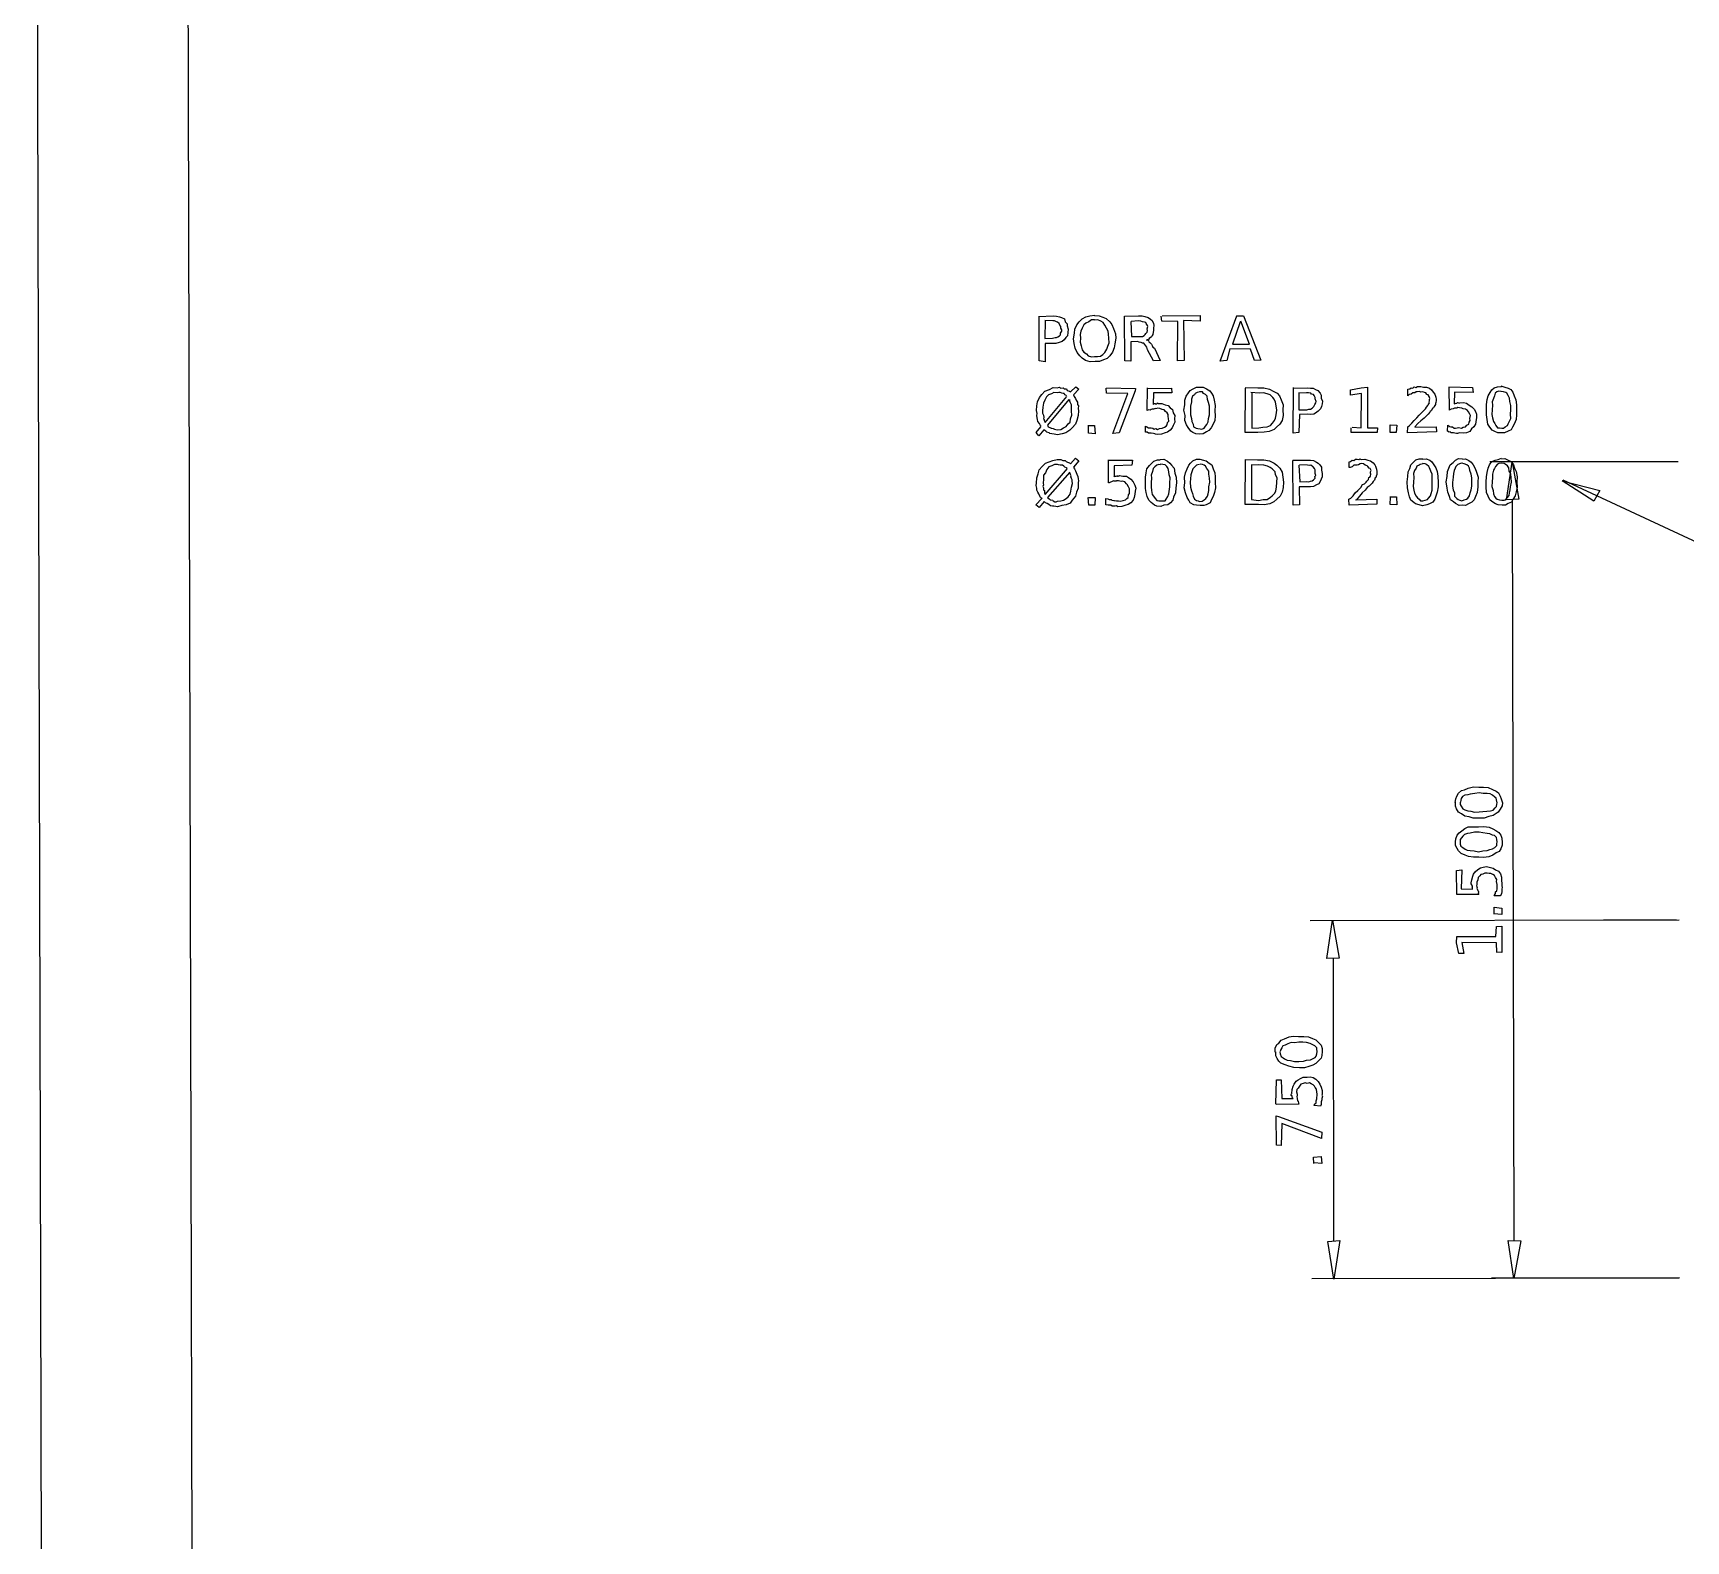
# Model space of a CAD drawing. Header units: millimetres. Extents: x 0 to 460, y -1 to 401.
# Drawn here: x -0.5 to 109.4, y 187.2 to 287.5 of the extents above; entities that cross this region are included whole.
import ezdxf

# ---------------------------------------------------------------- set-up
doc = ezdxf.new("R2010")
doc.units = ezdxf.units.MM

msp = doc.modelspace()

# ---------------------------------------------------------------- linework, layer by layer
for points in [[(0.5, -0.59), (460.47, 0.58), (459.48, 400.55), (-0.5, 399.41)], [(10.5, 9.49), (450.48, 10.55), (449.52, 390.55), (9.55, 389.45)], [(97.46, 256.44), (97.83, 258.94), (98.29, 256.48)], [(103.27, 256.34), (101.16, 257.7), (103.66, 257.05)], [(85.51, 225.94), (85.9, 228.48), (86.33, 225.97)], [(86.39, 207.18), (85.98, 204.62), (85.58, 207.13)], [(98.42, 207.17), (97.95, 204.67), (97.58, 207.18)]]:
    msp.add_lwpolyline(points, close=True)
for points in [[(66.38, 268.63), (67.32, 268.67), (67.55, 268.64), (67.75, 268.6), (67.87, 268.56), (68.07, 268.46), (68.13, 268.27), (68.25, 268.13), (68.26, 268), (68.31, 267.78), (68.29, 267.56), (68.27, 267.35), (68.16, 267.22), (68.05, 267.08), (67.92, 266.96), (67.72, 266.89), (67.51, 266.84), (67.27, 266.84), (66.78, 266.83), (66.78, 265.62), (66.39, 265.67), (66.4, 268.65)], [(66.78, 268.35), (66.77, 267.16), (67.27, 267.19), (67.45, 267.23), (67.54, 267.24), (67.64, 267.28), (67.75, 267.34), (67.82, 267.41), (67.82, 267.51), (67.89, 267.64), (67.9, 267.73), (67.84, 267.86), (67.83, 267.97), (67.77, 268.06), (67.73, 268.16), (67.62, 268.25), (67.54, 268.27), (67.4, 268.34), (67.29, 268.34), (66.77, 268.35)], [(70.08, 268.69), (70.38, 268.68), (70.62, 268.58), (70.84, 268.5), (71.1, 268.26), (71.23, 268.09), (71.33, 267.83), (71.46, 267.47), (71.49, 267.18), (71.42, 266.8), (71.37, 266.54), (71.27, 266.25), (71.08, 266), (70.91, 265.84), (70.67, 265.74), (70.4, 265.64), (70.11, 265.63), (69.78, 265.61), (69.47, 265.7), (69.24, 265.86), (69.09, 266.01), (68.91, 266.23), (68.79, 266.51), (68.71, 266.82), (68.67, 267.15), (68.74, 267.51), (68.76, 267.78), (68.9, 268.07), (69.06, 268.26), (69.24, 268.46), (69.5, 268.61), (69.76, 268.68), (70.09, 268.71)], [(70.06, 268.4), (69.87, 268.4), (69.69, 268.27), (69.5, 268.18), (69.37, 268.08), (69.25, 267.86), (69.16, 267.65), (69.12, 267.42), (69.13, 267.18), (69.12, 266.91), (69.19, 266.67), (69.25, 266.41), (69.36, 266.26), (69.53, 266.14), (69.65, 266.01), (69.88, 265.95), (70.06, 265.96), (70.27, 265.97), (70.46, 265.99), (70.62, 266.1), (70.76, 266.24), (70.88, 266.45), (70.96, 266.65), (71.04, 266.88), (71.02, 267.19), (71, 267.45), (70.97, 267.66), (70.86, 267.86), (70.75, 268.04), (70.65, 268.23), (70.49, 268.31), (70.3, 268.4), (70.05, 268.38)], [(73.52, 267.05), (73.57, 267.07), (73.66, 267.03), (73.69, 266.95), (73.75, 266.9), (73.85, 266.79), (73.9, 266.69), (73.95, 266.59), (74.06, 266.52), (74.43, 265.69), (73.99, 265.68), (73.59, 266.42), (73.56, 266.59), (73.48, 266.67), (73.42, 266.77), (73.35, 266.85), (73.26, 266.85), (73.18, 266.9), (73.04, 266.91), (72.93, 266.96), (72.48, 266.94), (72.49, 265.66), (72.09, 265.68), (72.07, 268.65), (73, 268.66), (73.23, 268.68), (73.42, 268.62), (73.63, 268.57), (73.79, 268.44), (73.91, 268.36), (74, 268.15), (74.02, 268.04), (74, 267.83), (73.99, 267.7), (73.98, 267.58), (73.95, 267.43), (73.9, 267.37), (73.85, 267.27), (73.71, 267.17), (73.67, 267.09), (73.54, 267.07)], [(72.49, 268.3), (72.52, 267.3), (73.01, 267.29), (73.13, 267.3), (73.26, 267.3), (73.38, 267.37), (73.43, 267.42), (73.49, 267.49), (73.58, 267.59), (73.59, 267.69), (73.58, 267.81), (73.61, 267.96), (73.6, 268.03), (73.5, 268.16), (73.48, 268.22), (73.39, 268.24), (73.25, 268.27), (73.14, 268.32), (72.98, 268.34), (72.5, 268.3)], [(74.56, 268.66), (77.09, 268.69), (77.09, 268.31), (75.98, 268.36), (76.02, 265.7), (75.59, 265.67), (75.61, 268.3), (74.55, 268.31), (74.51, 268.65)], [(79.52, 268.66), (79.97, 268.66), (81.13, 265.72), (80.71, 265.7), (80.43, 266.45), (79.07, 266.48), (78.87, 265.7), (78.43, 265.65), (79.53, 268.68)], [(79.75, 268.27), (79.24, 266.79), (80.37, 266.78), (79.8, 268.31)], [(66.52, 261.31), (66.47, 261.37), (66.42, 261.52), (66.31, 261.64), (66.28, 261.78), (66.25, 261.88), (66.23, 262.04), (66.25, 262.18), (66.22, 262.38), (66.23, 262.68), (66.29, 262.96), (66.41, 263.25), (66.57, 263.45), (66.76, 263.67), (67.07, 263.77), (67.32, 263.9), (67.58, 263.88), (67.74, 263.92), (67.82, 263.87), (67.98, 263.88), (68.05, 263.81), (68.2, 263.81), (68.26, 263.7), (68.41, 263.66), (68.47, 263.61), (68.83, 263.96), (69.02, 263.8), (68.67, 263.41), (68.71, 263.3), (68.81, 263.17), (68.85, 263.06), (68.93, 262.93), (68.94, 262.78), (69, 262.69), (68.99, 262.5), (69.01, 262.36), (68.99, 262.05), (68.89, 261.7), (68.81, 261.47), (68.59, 261.23), (68.42, 261.06), (68.17, 260.89), (67.91, 260.83), (67.6, 260.76), (67.49, 260.79), (67.38, 260.81), (67.23, 260.83), (67.11, 260.84), (67.05, 260.88), (66.91, 260.94), (66.84, 261), (66.7, 261.08), (66.38, 260.68), (66.2, 260.91), (66.5, 261.29)], [(70.87, 263.88), (72.79, 263.84), (72.77, 263.68), (71.71, 260.9), (71.28, 260.85), (72.29, 263.5), (70.87, 263.52), (70.84, 263.87)], [(73.56, 263.84), (75.18, 263.87), (75.21, 263.56), (73.99, 263.54), (73.97, 262.77), (74.03, 262.84), (74.04, 262.83), (74.12, 262.83), (74.11, 262.82), (74.21, 262.81), (74.26, 262.87), (74.26, 262.88), (74.33, 262.85), (74.54, 262.84), (74.77, 262.75), (74.97, 262.7), (75.11, 262.55), (75.26, 262.44), (75.31, 262.23), (75.41, 262.05), (75.38, 261.82), (75.41, 261.61), (75.31, 261.38), (75.23, 261.22), (75.1, 261.06), (74.92, 260.94), (74.77, 260.88), (74.53, 260.8), (74.25, 260.79), (74.13, 260.8), (74.07, 260.83), (73.99, 260.84), (73.84, 260.87), (73.8, 260.86), (73.67, 260.87), (73.58, 260.94), (73.46, 260.94), (73.47, 261.33), (73.54, 261.29), (73.67, 261.23), (73.78, 261.22), (73.83, 261.23), (73.94, 261.2), (74.03, 261.14), (74.14, 261.18), (74.26, 261.12), (74.4, 261.17), (74.56, 261.21), (74.72, 261.27), (74.83, 261.34), (74.91, 261.42), (74.93, 261.58), (75.01, 261.66), (74.98, 261.85), (74.97, 261.97), (74.96, 262.1), (74.89, 262.23), (74.78, 262.31), (74.71, 262.42), (74.57, 262.44), (74.42, 262.5), (74.28, 262.52), (74.13, 262.49), (74.12, 262.5), (74, 262.46), (73.91, 262.46), (73.84, 262.44), (73.78, 262.39), (73.68, 262.41), (73.58, 262.38), (73.59, 263.89)], [(77.09, 263.92), (77.3, 263.92), (77.51, 263.81), (77.73, 263.68), (77.85, 263.53), (77.95, 263.34), (78.03, 263.06), (78.1, 262.7), (78.08, 262.36), (78.1, 262.02), (78.07, 261.71), (77.97, 261.46), (77.83, 261.23), (77.67, 261.04), (77.52, 260.95), (77.3, 260.83), (77.05, 260.81), (76.81, 260.82), (76.61, 260.92), (76.48, 261.01), (76.3, 261.25), (76.18, 261.42), (76.08, 261.7), (76.09, 262.05), (76.01, 262.39), (76.08, 262.76), (76.08, 263.07), (76.17, 263.32), (76.31, 263.56), (76.42, 263.7), (76.63, 263.82), (76.86, 263.92), (77.08, 263.92)], [(80.08, 263.91), (80.92, 263.88), (81.33, 263.88), (81.71, 263.8), (81.94, 263.66), (82.22, 263.52), (82.36, 263.34), (82.49, 263.08), (82.62, 262.75), (82.59, 262.42), (82.61, 262.04), (82.54, 261.7), (82.39, 261.47), (82.18, 261.26), (82.01, 261.11), (81.68, 260.99), (81.35, 260.93), (80.92, 260.91), (80.08, 260.91), (80.11, 263.86)], [(83.27, 263.87), (84.2, 263.88), (84.44, 263.87), (84.6, 263.87), (84.76, 263.77), (84.91, 263.7), (85.07, 263.53), (85.14, 263.4), (85.15, 263.2), (85.23, 262.99), (85.2, 262.81), (85.16, 262.64), (85.09, 262.48), (84.95, 262.33), (84.77, 262.2), (84.65, 262.14), (84.44, 262.1), (84.21, 262.13), (83.7, 262.11), (83.65, 260.92), (83.28, 260.87), (83.29, 263.91)], [(87.19, 261.26), (87.8, 261.22), (87.83, 263.5), (87.08, 263.39), (87.09, 263.75), (87.79, 263.88), (88.22, 263.92), (88.21, 261.22), (88.89, 261.22), (88.86, 260.91), (87.14, 260.92), (87.14, 261.22)], [(91.36, 261.26), (92.79, 261.29), (92.81, 260.95), (90.88, 260.88), (90.9, 261.29), (90.98, 261.36), (91.17, 261.54), (91.32, 261.72), (91.5, 261.89), (91.66, 262.07), (91.8, 262.23), (91.91, 262.34), (92.01, 262.41), (92.08, 262.49), (92.15, 262.59), (92.24, 262.71), (92.26, 262.75), (92.35, 262.88), (92.33, 262.93), (92.35, 263.02), (92.34, 263.1), (92.36, 263.17), (92.31, 263.31), (92.26, 263.41), (92.16, 263.45), (92.09, 263.54), (92, 263.57), (91.9, 263.62), (91.76, 263.59), (91.68, 263.64), (91.52, 263.62), (91.46, 263.61), (91.37, 263.56), (91.23, 263.55), (91.12, 263.47), (90.99, 263.45), (90.9, 263.34), (90.91, 263.79), (91.03, 263.82), (91.12, 263.88), (91.24, 263.87), (91.33, 263.94), (91.44, 263.91), (91.54, 263.97), (91.65, 263.98), (91.76, 263.97), (91.94, 263.92), (92.15, 263.93), (92.34, 263.87), (92.48, 263.75), (92.58, 263.6), (92.69, 263.47), (92.76, 263.27), (92.79, 263.12), (92.79, 263.03), (92.76, 262.9), (92.74, 262.83), (92.73, 262.77), (92.65, 262.64), (92.61, 262.55), (92.53, 262.51), (92.45, 262.36), (92.39, 262.31), (92.37, 262.27), (92.25, 262.14), (92.15, 262.02), (91.98, 261.87), (91.77, 261.69), (91.57, 261.52), (91.36, 261.28)], [(93.63, 263.95), (95.21, 263.9), (95.25, 263.58), (94.01, 263.59), (93.99, 262.81), (94.07, 262.86), (94.07, 262.85), (94.15, 262.86), (94.2, 262.9), (94.21, 262.91), (94.27, 262.89), (94.34, 262.87), (94.33, 262.89), (94.6, 262.91), (94.79, 262.86), (94.97, 262.73), (95.15, 262.63), (95.31, 262.47), (95.41, 262.32), (95.47, 262.13), (95.46, 261.91), (95.43, 261.63), (95.39, 261.46), (95.29, 261.3), (95.14, 261.15), (95.02, 260.99), (94.79, 260.9), (94.58, 260.86), (94.34, 260.89), (94.21, 260.85), (94.14, 260.84), (94.02, 260.87), (93.93, 260.89), (93.79, 260.88), (93.71, 260.95), (93.64, 260.94), (93.53, 261), (93.55, 261.41), (93.63, 261.36), (93.68, 261.32), (93.77, 261.3), (93.87, 261.28), (93.99, 261.2), (94.06, 261.2), (94.17, 261.22), (94.28, 261.24), (94.46, 261.21), (94.58, 261.26), (94.73, 261.3), (94.83, 261.39), (94.95, 261.47), (94.98, 261.59), (95.04, 261.72), (95.02, 261.85), (95.07, 262.05), (95.02, 262.14), (94.94, 262.28), (94.86, 262.38), (94.74, 262.46), (94.59, 262.48), (94.48, 262.54), (94.33, 262.55), (94.23, 262.58), (94.15, 262.54), (94.02, 262.52), (94, 262.54), (93.92, 262.49), (93.78, 262.46), (93.7, 262.43), (93.67, 262.4), (93.64, 263.92)], [(97.09, 264.01), (97.36, 263.92), (97.56, 263.87), (97.75, 263.78), (97.88, 263.59), (97.98, 263.36), (98.09, 263.09), (98.12, 262.76), (98.13, 262.45), (98.13, 262.08), (98.11, 261.77), (97.98, 261.47), (97.87, 261.27), (97.77, 261.09), (97.57, 261), (97.33, 260.88), (97.12, 260.89), (96.88, 260.88), (96.68, 260.99), (96.5, 261.07), (96.36, 261.27), (96.21, 261.46), (96.18, 261.78), (96.13, 262.08), (96.12, 262.45), (96.13, 262.78), (96.18, 263.1), (96.24, 263.36), (96.38, 263.57), (96.48, 263.74), (96.65, 263.89), (96.87, 263.94), (97.12, 263.97)], [(68.2, 263.35), (68.16, 263.39), (68.1, 263.42), (68.06, 263.5), (67.98, 263.51), (67.89, 263.53), (67.79, 263.57), (67.7, 263.58), (67.6, 263.54), (67.37, 263.57), (67.22, 263.49), (67.01, 263.41), (66.88, 263.28), (66.77, 263.06), (66.68, 262.87), (66.64, 262.6), (66.61, 262.36), (66.62, 262.2), (66.63, 262.15), (66.69, 262.06), (66.71, 261.92), (66.67, 261.82), (66.72, 261.77), (66.73, 261.7), (66.79, 261.58), (68.24, 263.31)], [(68.37, 263.11), (66.94, 261.41), (67, 261.29), (67.09, 261.24), (67.2, 261.2), (67.24, 261.21), (67.33, 261.18), (67.4, 261.14), (67.49, 261.12), (67.59, 261.1), (67.83, 261.11), (68.02, 261.23), (68.19, 261.32), (68.33, 261.48), (68.45, 261.6), (68.47, 261.82), (68.57, 262.06), (68.55, 262.34), (68.55, 262.47), (68.53, 262.6), (68.54, 262.64), (68.53, 262.76), (68.5, 262.85), (68.45, 262.92), (68.44, 262.99), (68.43, 263.1)], [(77.1, 263.61), (76.9, 263.57), (76.77, 263.51), (76.71, 263.42), (76.58, 263.32), (76.51, 263.12), (76.51, 262.95), (76.45, 262.67), (76.46, 262.37), (76.46, 262.08), (76.52, 261.84), (76.54, 261.65), (76.63, 261.47), (76.66, 261.3), (76.82, 261.2), (76.94, 261.17), (77.09, 261.15), (77.21, 261.13), (77.36, 261.19), (77.46, 261.34), (77.53, 261.45), (77.63, 261.62), (77.64, 261.84), (77.72, 262.08), (77.71, 262.38), (77.72, 262.66), (77.64, 262.91), (77.59, 263.1), (77.55, 263.33), (77.44, 263.45), (77.31, 263.5), (77.24, 263.62), (77.04, 263.61)], [(80.52, 263.55), (80.53, 261.21), (80.99, 261.22), (81.27, 261.27), (81.56, 261.3), (81.77, 261.38), (81.9, 261.53), (82.04, 261.7), (82.11, 261.86), (82.14, 262.08), (82.2, 262.39), (82.15, 262.69), (82.1, 262.92), (82.02, 263.13), (81.92, 263.25), (81.75, 263.42), (81.54, 263.48), (81.31, 263.54), (81.02, 263.53), (80.47, 263.58)], [(83.65, 263.54), (83.65, 262.42), (84.18, 262.42), (84.32, 262.47), (84.44, 262.46), (84.54, 262.54), (84.62, 262.61), (84.65, 262.64), (84.71, 262.77), (84.79, 262.89), (84.8, 262.98), (84.73, 263.15), (84.75, 263.23), (84.67, 263.37), (84.64, 263.44), (84.5, 263.46), (84.45, 263.52), (84.3, 263.55), (84.16, 263.56), (83.64, 263.53)], [(97.1, 263.64), (96.96, 263.65), (96.81, 263.61), (96.71, 263.52), (96.66, 263.34), (96.6, 263.17), (96.5, 262.96), (96.54, 262.73), (96.51, 262.42), (96.49, 262.12), (96.54, 261.89), (96.59, 261.64), (96.69, 261.51), (96.75, 261.37), (96.87, 261.23), (96.99, 261.22), (97.15, 261.19), (97.25, 261.19), (97.38, 261.3), (97.53, 261.38), (97.58, 261.49), (97.67, 261.66), (97.74, 261.85), (97.73, 262.13), (97.74, 262.42), (97.74, 262.7), (97.69, 262.97), (97.67, 263.2), (97.56, 263.38), (97.49, 263.52), (97.42, 263.57), (97.26, 263.61), (97.09, 263.63)], [(69.63, 261.38), (70.08, 261.38), (70.12, 260.83), (69.67, 260.86), (69.66, 261.39)], [(89.74, 261.43), (90.16, 261.4), (90.13, 260.92), (89.72, 260.91), (89.73, 261.43)], [(66.58, 256.51), (66.49, 256.58), (66.44, 256.69), (66.36, 256.84), (66.3, 256.95), (66.24, 257.07), (66.24, 257.22), (66.2, 257.39), (66.22, 257.54), (66.24, 257.9), (66.32, 258.16), (66.4, 258.43), (66.58, 258.66), (66.81, 258.87), (67.05, 258.97), (67.31, 259.05), (67.59, 259.11), (67.72, 259.12), (67.83, 259.12), (67.97, 259.04), (68.12, 259.04), (68.18, 258.98), (68.28, 258.93), (68.41, 258.89), (68.48, 258.84), (68.81, 259.2), (69.03, 259.03), (68.67, 258.6), (68.75, 258.49), (68.81, 258.37), (68.86, 258.26), (68.9, 258.15), (68.97, 257.98), (68.99, 257.83), (69.01, 257.7), (68.98, 257.59), (68.98, 257.22), (68.88, 256.95), (68.81, 256.69), (68.59, 256.41), (68.46, 256.22), (68.19, 256.1), (67.89, 256.05), (67.61, 255.96), (67.49, 256), (67.37, 256.02), (67.27, 256.01), (67.15, 256.04), (67.03, 256.12), (66.92, 256.19), (66.81, 256.24), (66.72, 256.32), (66.4, 255.93), (66.18, 256.1), (66.56, 256.52)], [(68.26, 258.55), (68.2, 258.56), (68.1, 258.61), (68.04, 258.67), (67.94, 258.74), (67.91, 258.73), (67.78, 258.74), (67.68, 258.77), (67.62, 258.78), (67.42, 258.79), (67.24, 258.69), (67.03, 258.63), (66.9, 258.46), (66.81, 258.24), (66.68, 258.07), (66.67, 257.84), (66.65, 257.52), (66.69, 257.44), (66.64, 257.32), (66.68, 257.23), (66.68, 257.11), (66.74, 257.05), (66.75, 256.94), (66.75, 256.91), (66.79, 256.79), (68.28, 258.52)], [(68.44, 258.27), (66.95, 256.58), (67.05, 256.5), (67.13, 256.44), (67.17, 256.44), (67.29, 256.42), (67.33, 256.38), (67.43, 256.31), (67.52, 256.31), (67.62, 256.35), (67.83, 256.36), (68.01, 256.41), (68.19, 256.53), (68.32, 256.64), (68.46, 256.81), (68.49, 257.01), (68.55, 257.28), (68.61, 257.52), (68.59, 257.67), (68.58, 257.76), (68.54, 257.86), (68.5, 257.97), (68.52, 258.04), (68.47, 258.13), (68.42, 258.23), (68.43, 258.26)], [(70.97, 259.08), (72.6, 259.08), (72.56, 258.75), (71.38, 258.7), (71.37, 257.96), (71.43, 258.03), (71.43, 258.02), (71.5, 258.02), (71.5, 258.03), (71.57, 258.01), (71.65, 258.06), (71.67, 258.02), (71.73, 258.06), (71.96, 258.01), (72.19, 258), (72.32, 257.91), (72.49, 257.8), (72.65, 257.63), (72.75, 257.42), (72.81, 257.22), (72.77, 257.02), (72.75, 256.81), (72.71, 256.6), (72.64, 256.41), (72.48, 256.24), (72.3, 256.13), (72.16, 256.08), (71.88, 255.99), (71.63, 255.98), (71.54, 256.03), (71.44, 256.02), (71.34, 256.01), (71.24, 256.02), (71.16, 256.07), (71.03, 256.07), (70.98, 256.09), (70.83, 256.11), (70.83, 256.52), (70.95, 256.51), (71.04, 256.45), (71.17, 256.45), (71.22, 256.42), (71.35, 256.39), (71.41, 256.39), (71.53, 256.36), (71.66, 256.36), (71.77, 256.35), (71.97, 256.39), (72.12, 256.44), (72.22, 256.53), (72.3, 256.6), (72.34, 256.77), (72.4, 256.85), (72.39, 257.06), (72.4, 257.17), (72.32, 257.3), (72.25, 257.45), (72.2, 257.5), (72.09, 257.64), (71.94, 257.67), (71.84, 257.66), (71.67, 257.69), (71.54, 257.69), (71.5, 257.67), (71.38, 257.67), (71.33, 257.69), (71.21, 257.63), (71.13, 257.62), (71.04, 257.56), (71, 257.56), (71, 259.09)], [(74.44, 259.11), (74.69, 259.13), (74.92, 259.01), (75.08, 258.88), (75.2, 258.75), (75.36, 258.54), (75.42, 258.21), (75.5, 257.94), (75.52, 257.56), (75.47, 257.23), (75.45, 256.9), (75.33, 256.62), (75.28, 256.41), (75.13, 256.23), (74.94, 256.11), (74.69, 256.07), (74.49, 256), (74.21, 256.02), (74.05, 256.08), (73.84, 256.26), (73.68, 256.41), (73.58, 256.66), (73.51, 256.92), (73.45, 257.2), (73.46, 257.59), (73.47, 257.95), (73.5, 258.23), (73.55, 258.49), (73.72, 258.71), (73.86, 258.86), (74.02, 259), (74.25, 259.09), (74.43, 259.09)], [(74.45, 258.77), (74.35, 258.78), (74.21, 258.73), (74.09, 258.64), (73.96, 258.51), (73.92, 258.33), (73.84, 258.07), (73.85, 257.89), (73.83, 257.57), (73.83, 257.31), (73.85, 257.05), (73.9, 256.8), (73.99, 256.67), (74.11, 256.52), (74.22, 256.39), (74.34, 256.36), (74.44, 256.36), (74.6, 256.37), (74.76, 256.38), (74.84, 256.48), (74.95, 256.66), (75.01, 256.83), (75.03, 257), (75.08, 257.29), (75.08, 257.55), (75.1, 257.89), (75.04, 258.1), (75.02, 258.3), (74.96, 258.51), (74.87, 258.66), (74.77, 258.76), (74.62, 258.79), (74.43, 258.8)], [(77.08, 259.14), (77.32, 259.08), (77.5, 259.02), (77.7, 258.88), (77.88, 258.76), (77.96, 258.5), (78.08, 258.22), (78.09, 257.96), (78.1, 257.59), (78.11, 257.24), (78.05, 256.93), (77.97, 256.66), (77.85, 256.45), (77.75, 256.24), (77.5, 256.11), (77.33, 256.05), (77.1, 256.05), (76.86, 256.08), (76.68, 256.1), (76.44, 256.24), (76.34, 256.42), (76.22, 256.6), (76.13, 256.91), (76.03, 257.23), (76.08, 257.57), (76.06, 257.95), (76.12, 258.23), (76.22, 258.49), (76.35, 258.75), (76.45, 258.88), (76.6, 259.03), (76.86, 259.13), (77.07, 259.13)], [(77.05, 258.78), (76.94, 258.77), (76.84, 258.75), (76.72, 258.61), (76.61, 258.49), (76.54, 258.3), (76.48, 258.09), (76.45, 257.83), (76.43, 257.6), (76.46, 257.28), (76.52, 257.04), (76.58, 256.85), (76.62, 256.67), (76.72, 256.49), (76.85, 256.4), (76.97, 256.37), (77.06, 256.32), (77.22, 256.34), (77.37, 256.44), (77.47, 256.52), (77.58, 256.68), (77.63, 256.83), (77.66, 257.06), (77.68, 257.3), (77.73, 257.6), (77.71, 257.87), (77.66, 258.14), (77.66, 258.34), (77.53, 258.53), (77.44, 258.67), (77.37, 258.75), (77.25, 258.78), (77.1, 258.8)], [(80.14, 259.12), (80.91, 259.09), (81.33, 259.09), (81.71, 259.02), (82.01, 258.87), (82.19, 258.75), (82.39, 258.55), (82.55, 258.28), (82.59, 257.95), (82.63, 257.62), (82.61, 257.25), (82.54, 256.95), (82.42, 256.68), (82.2, 256.47), (82, 256.31), (81.72, 256.17), (81.36, 256.11), (80.98, 256.12), (80.09, 256.12), (80.1, 259.11)], [(80.51, 258.78), (80.5, 256.45), (80.98, 256.39), (81.29, 256.46), (81.55, 256.46), (81.76, 256.61), (81.89, 256.71), (82.06, 256.87), (82.13, 257.04), (82.18, 257.28), (82.19, 257.61), (82.21, 257.89), (82.1, 258.09), (82.07, 258.3), (81.88, 258.49), (81.75, 258.58), (81.57, 258.68), (81.32, 258.75), (80.99, 258.77), (80.54, 258.74)], [(83.25, 259.08), (84.21, 259.08), (84.43, 259.08), (84.62, 259.04), (84.83, 258.95), (84.93, 258.88), (85.04, 258.77), (85.17, 258.61), (85.16, 258.4), (85.2, 258.18), (85.21, 257.96), (85.13, 257.81), (85.08, 257.66), (84.98, 257.51), (84.82, 257.43), (84.64, 257.32), (84.44, 257.29), (84.18, 257.29), (83.68, 257.31), (83.69, 256.11), (83.28, 256.07), (83.25, 259.06)], [(83.65, 258.75), (83.72, 257.63), (84.18, 257.66), (84.31, 257.63), (84.43, 257.68), (84.53, 257.7), (84.62, 257.76), (84.73, 257.87), (84.72, 257.99), (84.78, 258.05), (84.75, 258.18), (84.75, 258.36), (84.74, 258.43), (84.7, 258.52), (84.6, 258.62), (84.57, 258.66), (84.45, 258.74), (84.34, 258.72), (84.22, 258.75), (83.7, 258.77)], [(87.43, 256.44), (88.85, 256.47), (88.85, 256.14), (87, 256.07), (86.97, 256.47), (87.11, 256.54), (87.26, 256.71), (87.39, 256.91), (87.58, 257.06), (87.78, 257.25), (87.89, 257.45), (88.02, 257.51), (88.12, 257.62), (88.17, 257.68), (88.29, 257.78), (88.3, 257.91), (88.37, 257.95), (88.42, 258.02), (88.44, 258.15), (88.41, 258.21), (88.42, 258.3), (88.46, 258.39), (88.4, 258.51), (88.34, 258.55), (88.24, 258.66), (88.2, 258.7), (88.06, 258.75), (87.96, 258.82), (87.85, 258.85), (87.73, 258.83), (87.62, 258.77), (87.54, 258.75), (87.47, 258.73), (87.32, 258.73), (87.21, 258.64), (87.07, 258.58), (87.01, 258.58), (87.01, 258.97), (87.08, 258.99), (87.21, 259.08), (87.3, 259.05), (87.43, 259.13), (87.53, 259.13), (87.65, 259.12), (87.71, 259.16), (87.8, 259.12), (88.05, 259.13), (88.24, 259.07), (88.41, 259.03), (88.59, 258.9), (88.7, 258.77), (88.75, 258.68), (88.81, 258.47), (88.83, 258.31), (88.83, 258.22), (88.83, 258.12), (88.8, 258), (88.8, 257.94), (88.73, 257.89), (88.69, 257.75), (88.6, 257.66), (88.54, 257.54), (88.51, 257.52), (88.43, 257.45), (88.34, 257.34), (88.2, 257.25), (88.06, 257.07), (87.86, 256.9), (87.69, 256.67), (87.46, 256.42)], [(91.88, 259.14), (92.13, 259.17), (92.37, 259.08), (92.5, 258.96), (92.64, 258.77), (92.77, 258.56), (92.85, 258.31), (92.9, 258), (92.91, 257.58), (92.91, 257.29), (92.84, 256.95), (92.77, 256.67), (92.69, 256.47), (92.56, 256.27), (92.34, 256.18), (92.16, 256.11), (91.88, 256.03), (91.66, 256.1), (91.42, 256.16), (91.3, 256.26), (91.1, 256.42), (91.02, 256.64), (90.94, 256.91), (90.88, 257.24), (90.86, 257.63), (90.89, 257.98), (90.93, 258.29), (91.03, 258.52), (91.11, 258.76), (91.26, 258.92), (91.44, 259.1), (91.66, 259.17), (91.89, 259.17)], [(91.91, 258.83), (91.72, 258.79), (91.65, 258.73), (91.49, 258.68), (91.45, 258.54), (91.35, 258.38), (91.27, 258.18), (91.29, 257.93), (91.28, 257.6), (91.26, 257.33), (91.29, 257.08), (91.35, 256.88), (91.46, 256.68), (91.54, 256.56), (91.66, 256.48), (91.75, 256.38), (91.89, 256.36), (92.05, 256.41), (92.2, 256.45), (92.27, 256.55), (92.4, 256.71), (92.45, 256.85), (92.51, 257.07), (92.51, 257.32), (92.51, 257.64), (92.52, 257.87), (92.52, 258.14), (92.42, 258.34), (92.35, 258.56), (92.29, 258.65), (92.14, 258.78), (92.06, 258.82), (91.87, 258.85)], [(94.53, 259.14), (94.74, 259.17), (94.95, 259.04), (95.12, 258.95), (95.25, 258.77), (95.38, 258.53), (95.46, 258.28), (95.57, 257.95), (95.55, 257.63), (95.56, 257.29), (95.51, 256.93), (95.39, 256.66), (95.3, 256.43), (95.16, 256.27), (94.93, 256.18), (94.73, 256.06), (94.52, 256.09), (94.31, 256.06), (94.08, 256.19), (93.93, 256.31), (93.74, 256.43), (93.66, 256.66), (93.55, 256.94), (93.51, 257.22), (93.46, 257.64), (93.51, 257.98), (93.53, 258.31), (93.62, 258.55), (93.72, 258.77), (93.92, 258.92), (94.07, 259.08), (94.28, 259.18), (94.54, 259.17)], [(94.55, 258.88), (94.4, 258.85), (94.23, 258.78), (94.1, 258.65), (94.05, 258.54), (93.98, 258.38), (93.93, 258.18), (93.92, 257.94), (93.88, 257.59), (93.86, 257.34), (93.91, 257.09), (94.01, 256.89), (94.01, 256.67), (94.15, 256.53), (94.24, 256.46), (94.36, 256.42), (94.49, 256.38), (94.64, 256.44), (94.79, 256.48), (94.89, 256.54), (95.01, 256.7), (95.05, 256.9), (95.11, 257.1), (95.16, 257.35), (95.16, 257.59), (95.15, 257.89), (95.12, 258.15), (95.03, 258.38), (95.01, 258.54), (94.93, 258.68), (94.82, 258.77), (94.64, 258.82), (94.48, 258.88)], [(97.12, 259.16), (97.36, 259.18), (97.57, 259.08), (97.76, 258.98), (97.92, 258.76), (97.99, 258.54), (98.1, 258.32), (98.17, 257.97), (98.14, 257.61), (98.16, 257.27), (98.1, 256.97), (98.03, 256.71), (97.88, 256.46), (97.79, 256.27), (97.58, 256.2), (97.39, 256.09), (97.17, 256.08), (96.91, 256.11), (96.72, 256.17), (96.49, 256.33), (96.35, 256.43), (96.25, 256.68), (96.13, 256.93), (96.11, 257.29), (96.1, 257.64), (96.12, 257.96), (96.18, 258.26), (96.24, 258.55), (96.33, 258.76), (96.48, 258.98), (96.71, 259.07), (96.91, 259.12), (97.12, 259.2)], [(108.87, 258.96), (96.35, 258.96)], [(97.15, 258.87), (96.96, 258.86), (96.87, 258.8), (96.74, 258.66), (96.67, 258.53), (96.6, 258.4), (96.53, 258.14), (96.53, 257.91), (96.5, 257.63), (96.49, 257.32), (96.58, 257.06), (96.6, 256.84), (96.66, 256.66), (96.76, 256.54), (96.84, 256.49), (97, 256.43), (97.16, 256.41), (97.31, 256.41), (97.39, 256.44), (97.52, 256.58), (97.63, 256.72), (97.65, 256.9), (97.71, 257.11), (97.72, 257.31), (97.79, 257.6), (97.78, 257.9), (97.75, 258.16), (97.64, 258.35), (97.62, 258.56), (97.53, 258.69), (97.37, 258.8), (97.31, 258.86), (97.15, 258.88)], [(101.21, 257.77), (131.25, 243.78)], [(69.67, 256.59), (70.12, 256.58), (70.09, 256.07), (69.69, 256.09), (69.65, 256.58)], [(89.71, 256.64), (90.15, 256.64), (90.18, 256.11), (89.72, 256.12), (89.74, 256.61)], [(97.96, 207.16), (97.85, 256.47)], [(94.05, 236.31), (94.1, 236.56), (94.15, 236.73), (94.27, 236.94), (94.46, 237.11), (94.67, 237.16), (94.91, 237.27), (95.26, 237.35), (95.61, 237.33), (95.94, 237.32), (96.25, 237.31), (96.54, 237.17), (96.78, 237.06), (96.93, 236.95), (97.05, 236.73), (97.11, 236.56), (97.2, 236.29), (97.17, 236.08), (97.05, 235.87), (96.91, 235.67), (96.77, 235.57), (96.58, 235.45), (96.28, 235.37), (95.98, 235.27), (95.58, 235.28), (95.24, 235.26), (94.98, 235.35), (94.7, 235.41), (94.47, 235.55), (94.28, 235.66), (94.14, 235.89), (94.08, 236.06), (94.07, 236.33)], [(94.39, 236.33), (94.39, 236.17), (94.44, 236.06), (94.56, 235.89), (94.69, 235.83), (94.88, 235.75), (95.08, 235.73), (95.34, 235.67), (95.64, 235.69), (95.88, 235.72), (96.16, 235.74), (96.39, 235.75), (96.57, 235.81), (96.7, 235.95), (96.8, 236.04), (96.82, 236.19), (96.83, 236.3), (96.79, 236.49), (96.77, 236.59), (96.69, 236.67), (96.53, 236.79), (96.38, 236.88), (96.18, 236.9), (95.9, 236.92), (95.64, 236.96), (95.35, 236.9), (95.05, 236.87), (94.89, 236.82), (94.7, 236.8), (94.54, 236.7), (94.45, 236.57), (94.42, 236.46), (94.41, 236.33)], [(94.07, 233.7), (94.09, 233.9), (94.17, 234.13), (94.31, 234.29), (94.48, 234.43), (94.7, 234.58), (94.92, 234.69), (95.26, 234.7), (95.6, 234.69), (95.96, 234.72), (96.3, 234.67), (96.56, 234.57), (96.75, 234.46), (96.96, 234.32), (97.09, 234.13), (97.16, 233.93), (97.17, 233.66), (97.18, 233.48), (97.08, 233.24), (96.98, 233.05), (96.78, 232.96), (96.55, 232.8), (96.28, 232.69), (95.94, 232.66), (95.61, 232.68), (95.26, 232.67), (94.94, 232.72), (94.72, 232.8), (94.45, 232.93), (94.27, 233.09), (94.17, 233.26), (94.08, 233.45), (94.07, 233.67)], [(94.37, 233.72), (94.39, 233.55), (94.43, 233.4), (94.56, 233.31), (94.71, 233.2), (94.84, 233.14), (95.05, 233.11), (95.3, 233.1), (95.6, 233.03), (95.88, 233.09), (96.18, 233.11), (96.36, 233.18), (96.52, 233.23), (96.69, 233.32), (96.81, 233.45), (96.82, 233.56), (96.85, 233.7), (96.82, 233.85), (96.8, 233.99), (96.66, 234.11), (96.52, 234.14), (96.36, 234.22), (96.18, 234.26), (95.89, 234.29), (95.65, 234.33), (95.33, 234.34), (95.05, 234.28), (94.86, 234.26), (94.66, 234.19), (94.56, 234.08), (94.46, 233.96), (94.39, 233.86), (94.39, 233.69)], [(94.16, 230.2), (94.14, 231.79), (94.48, 231.83), (94.44, 230.56), (95.2, 230.55), (95.2, 230.66), (95.18, 230.64), (95.2, 230.69), (95.19, 230.75), (95.15, 230.81), (95.14, 230.88), (95.12, 230.86), (95.12, 230.96), (95.16, 231.18), (95.22, 231.41), (95.26, 231.54), (95.38, 231.71), (95.56, 231.86), (95.74, 231.97), (95.9, 232.01), (96.12, 232.05), (96.39, 232), (96.57, 231.94), (96.74, 231.84), (96.93, 231.74), (97.06, 231.56), (97.13, 231.34), (97.13, 231.16), (97.15, 230.87), (97.15, 230.78), (97.18, 230.66), (97.15, 230.56), (97.15, 230.48), (97.15, 230.37), (97.13, 230.26), (97.1, 230.2), (97.04, 230.1), (96.63, 230.11), (96.67, 230.15), (96.72, 230.25), (96.74, 230.38), (96.81, 230.44), (96.83, 230.58), (96.83, 230.67), (96.84, 230.73), (96.85, 230.85), (96.8, 231.05), (96.82, 231.19), (96.73, 231.32), (96.66, 231.45), (96.55, 231.52), (96.42, 231.6), (96.3, 231.58), (96.18, 231.61), (96.03, 231.62), (95.88, 231.55), (95.76, 231.53), (95.69, 231.43), (95.58, 231.33), (95.56, 231.16), (95.49, 231.02), (95.48, 230.86), (95.46, 230.76), (95.51, 230.68), (95.49, 230.61), (95.54, 230.51), (95.55, 230.49), (95.59, 230.38), (95.57, 230.27), (95.62, 230.19), (94.15, 230.2)], [(96.63, 228.89), (96.64, 229.35), (97.16, 229.29), (97.16, 228.87), (96.61, 228.9)], [(108.93, 228.49), (84.4, 228.44)], [(96.82, 226.33), (96.8, 226.99), (94.5, 227.01), (94.63, 226.27), (94.3, 226.27), (94.13, 226.98), (94.15, 227.41), (96.76, 227.41), (96.79, 228.07), (97.16, 228.08), (97.15, 226.34), (96.78, 226.36)], [(103.91, 228.52), (108.74, 228.54)], [(85.99, 207.14), (85.96, 225.94)], [(82.09, 219.72), (82.09, 219.97), (82.2, 220.21), (82.33, 220.32), (82.48, 220.5), (82.7, 220.6), (83.01, 220.74), (83.27, 220.77), (83.63, 220.75), (83.99, 220.75), (84.3, 220.72), (84.57, 220.61), (84.78, 220.54), (84.96, 220.36), (85.14, 220.17), (85.21, 219.96), (85.21, 219.75), (85.19, 219.5), (85.13, 219.32), (84.97, 219.13), (84.79, 218.95), (84.58, 218.84), (84.31, 218.75), (84.03, 218.68), (83.69, 218.68), (83.32, 218.7), (82.98, 218.78), (82.74, 218.86), (82.46, 218.98), (82.32, 219.11), (82.22, 219.28), (82.13, 219.46), (82.12, 219.74)], [(82.39, 219.73), (82.41, 219.61), (82.49, 219.43), (82.62, 219.33), (82.71, 219.26), (82.87, 219.18), (83.11, 219.16), (83.37, 219.1), (83.66, 219.1), (83.97, 219.11), (84.17, 219.18), (84.42, 219.19), (84.61, 219.29), (84.73, 219.36), (84.81, 219.45), (84.84, 219.6), (84.87, 219.76), (84.84, 219.9), (84.84, 220), (84.72, 220.14), (84.55, 220.21), (84.4, 220.29), (84.17, 220.35), (83.93, 220.37), (83.66, 220.38), (83.37, 220.34), (83.14, 220.35), (82.92, 220.26), (82.75, 220.18), (82.6, 220.13), (82.52, 219.99), (82.45, 219.89), (82.42, 219.75)], [(82.13, 216.26), (82.18, 217.87), (82.48, 217.86), (82.53, 216.64), (83.27, 216.63), (83.23, 216.68), (83.2, 216.74), (83.21, 216.75), (83.22, 216.81), (83.15, 216.83), (83.15, 216.89), (83.16, 216.93), (83.18, 216.97), (83.22, 217.23), (83.28, 217.45), (83.35, 217.59), (83.47, 217.78), (83.6, 217.87), (83.77, 217.97), (83.94, 218.04), (84.2, 218.05), (84.4, 218.08), (84.6, 218.02), (84.79, 217.91), (84.95, 217.75), (85.05, 217.58), (85.14, 217.39), (85.21, 217.17), (85.2, 216.9), (85.19, 216.85), (85.23, 216.76), (85.18, 216.64), (85.19, 216.54), (85.15, 216.41), (85.13, 216.31), (85.15, 216.24), (85.09, 216.11), (84.67, 216.16), (84.7, 216.25), (84.8, 216.34), (84.8, 216.4), (84.8, 216.47), (84.85, 216.61), (84.84, 216.69), (84.87, 216.83), (84.87, 216.93), (84.86, 217.05), (84.83, 217.24), (84.75, 217.37), (84.7, 217.45), (84.61, 217.53), (84.48, 217.61), (84.37, 217.67), (84.2, 217.63), (84.08, 217.68), (83.94, 217.62), (83.79, 217.58), (83.7, 217.45), (83.61, 217.31), (83.53, 217.22), (83.5, 217.07), (83.54, 216.92), (83.55, 216.8), (83.53, 216.76), (83.54, 216.64), (83.54, 216.62), (83.57, 216.48), (83.62, 216.45), (83.63, 216.31), (83.65, 216.25), (82.15, 216.22)], [(82.17, 213.53), (82.14, 215.47), (82.31, 215.44), (85.18, 214.4), (85.16, 213.97), (82.53, 214.97), (82.49, 213.51), (82.16, 213.52)], [(84.66, 212.3), (84.63, 212.74), (85.15, 212.78), (85.18, 212.3), (84.67, 212.36)], [(108.95, 204.69), (84.51, 204.65)], [(108.97, 204.71), (96.47, 204.68)]]:
    msp.add_lwpolyline(points)

doc.saveas('drawing.dxf')
